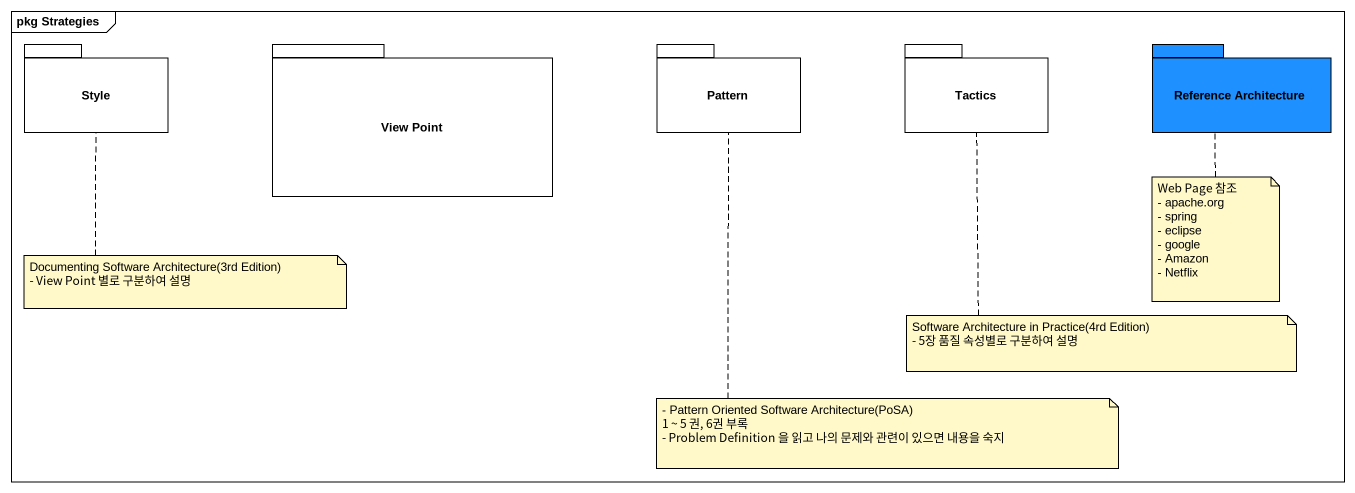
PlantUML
@startuml
mainframe pkg Strategies
package Style {
}
package "View Point" as View_Point {
}
package Pattern {
}
package Tactics {
}
package "Reference Architecture" as Reference_Architecture #1E90FF {
}
note bottom of Reference_Architecture
  Web Page 참조
  - apache.org
  - spring
  - eclipse
  - google
  - Amazon
  - Netflix
end note
note bottom of Style
  Documenting Software Architecture(3rd Edition)
  - View Point 별로 구분하여 설명
end note
note bottom of Tactics
  Software Architecture in Practice(4rd Edition)
  - 5장 품질 속성별로 구분하여 설명
end note
note bottom of Pattern
  - Pattern Oriented Software Architecture(PoSA)
  1 ~ 5 권, 6권 부록
  - Problem Definition 을 읽고 나의 문제와 관련이 있으면 내용을 숙지
end note
@enduml
